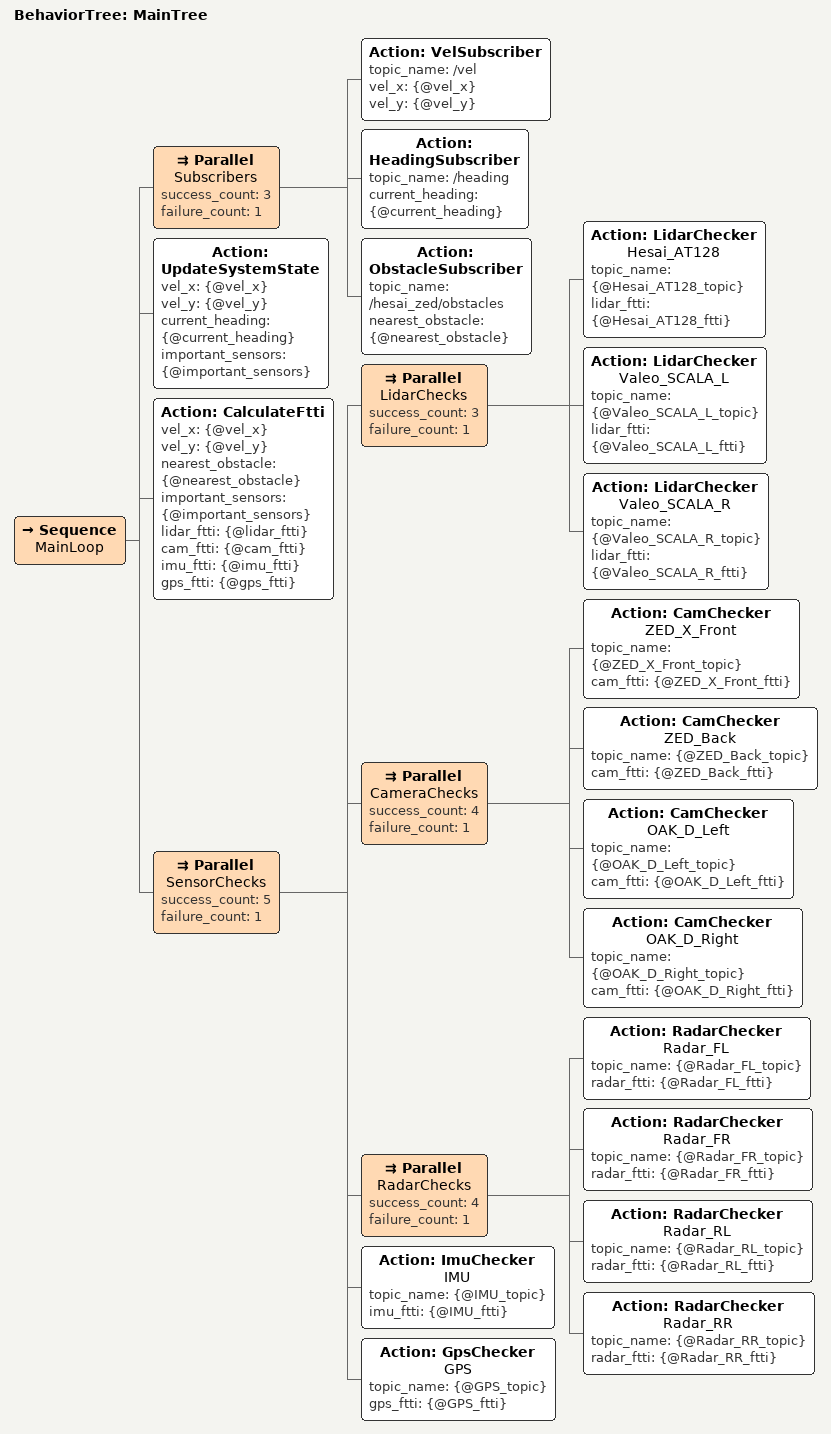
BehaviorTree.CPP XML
<root BTCPP_format="4">
    <BehaviorTree ID="MainTree">
        <Sequence name="MainLoop">

            <Parallel name="Subscribers" success_count="3" failure_count="1">

                <Action ID="VelSubscriber"
                topic_name="/vel"
                vel_x="{@vel_x}"
                vel_y="{@vel_y}"/>

                <Action ID="HeadingSubscriber"
                topic_name="/heading"
                current_heading="{@current_heading}"/>

                <Action ID="ObstacleSubscriber"
                topic_name="/hesai_zed/obstacles"
                nearest_obstacle="{@nearest_obstacle}"/>

            </Parallel>

            <Action ID="UpdateSystemState"
                    vel_x="{@vel_x}"
                    vel_y="{@vel_y}"
                    current_heading="{@current_heading}"
                    important_sensors="{@important_sensors}"/>

            <Action ID="CalculateFtti"
                    vel_x="{@vel_x}"
                    vel_y="{@vel_y}"
                    nearest_obstacle="{@nearest_obstacle}"
                    important_sensors="{@important_sensors}"

                    lidar_ftti="{@lidar_ftti}"
                    cam_ftti="{@cam_ftti}"
                    imu_ftti="{@imu_ftti}"
                    gps_ftti="{@gps_ftti}"
                    />

            <Parallel name="SensorChecks" success_count="5" failure_count="1">

                <Parallel name="LidarChecks" success_count="3" failure_count="1">
                    <Action ID="LidarChecker" name="Hesai_AT128"   topic_name="{@Hesai_AT128_topic}" lidar_ftti="{@Hesai_AT128_ftti}"/>
                    <Action ID="LidarChecker" name="Valeo_SCALA_L" topic_name="{@Valeo_SCALA_L_topic}" lidar_ftti="{@Valeo_SCALA_L_ftti}"/>
                    <Action ID="LidarChecker" name="Valeo_SCALA_R" topic_name="{@Valeo_SCALA_R_topic}" lidar_ftti="{@Valeo_SCALA_R_ftti}"/>
                </Parallel>

                <Parallel name="CameraChecks" success_count="4" failure_count="1">
                    <Action ID="CamChecker" name="ZED_X_Front" topic_name="{@ZED_X_Front_topic}" cam_ftti="{@ZED_X_Front_ftti}"/>
                    <Action ID="CamChecker" name="ZED_Back"     topic_name="{@ZED_Back_topic}" cam_ftti="{@ZED_Back_ftti}"/>
                    <Action ID="CamChecker" name="OAK_D_Left"  topic_name="{@OAK_D_Left_topic}" cam_ftti="{@OAK_D_Left_ftti}"/>
                    <Action ID="CamChecker" name="OAK_D_Right" topic_name="{@OAK_D_Right_topic}" cam_ftti="{@OAK_D_Right_ftti}"/>
                </Parallel>

                <Parallel name="RadarChecks" success_count="4" failure_count="1">
                    <Action ID="RadarChecker" name="Radar_FL" topic_name="{@Radar_FL_topic}" radar_ftti="{@Radar_FL_ftti}"/>
                    <Action ID="RadarChecker" name="Radar_FR" topic_name="{@Radar_FR_topic}" radar_ftti="{@Radar_FR_ftti}"/>
                    <Action ID="RadarChecker" name="Radar_RL" topic_name="{@Radar_RL_topic}" radar_ftti="{@Radar_RL_ftti}"/>
                    <Action ID="RadarChecker" name="Radar_RR" topic_name="{@Radar_RR_topic}" radar_ftti="{@Radar_RR_ftti}"/>
                </Parallel>

                <Action ID="ImuChecker" name="IMU" topic_name="{@IMU_topic}" imu_ftti="{@IMU_ftti}"/>
                <Action ID="GpsChecker" name="GPS" topic_name="{@GPS_topic}" gps_ftti="{@GPS_ftti}"/>

            </Parallel>

        </Sequence>
    </BehaviorTree>
</root>
